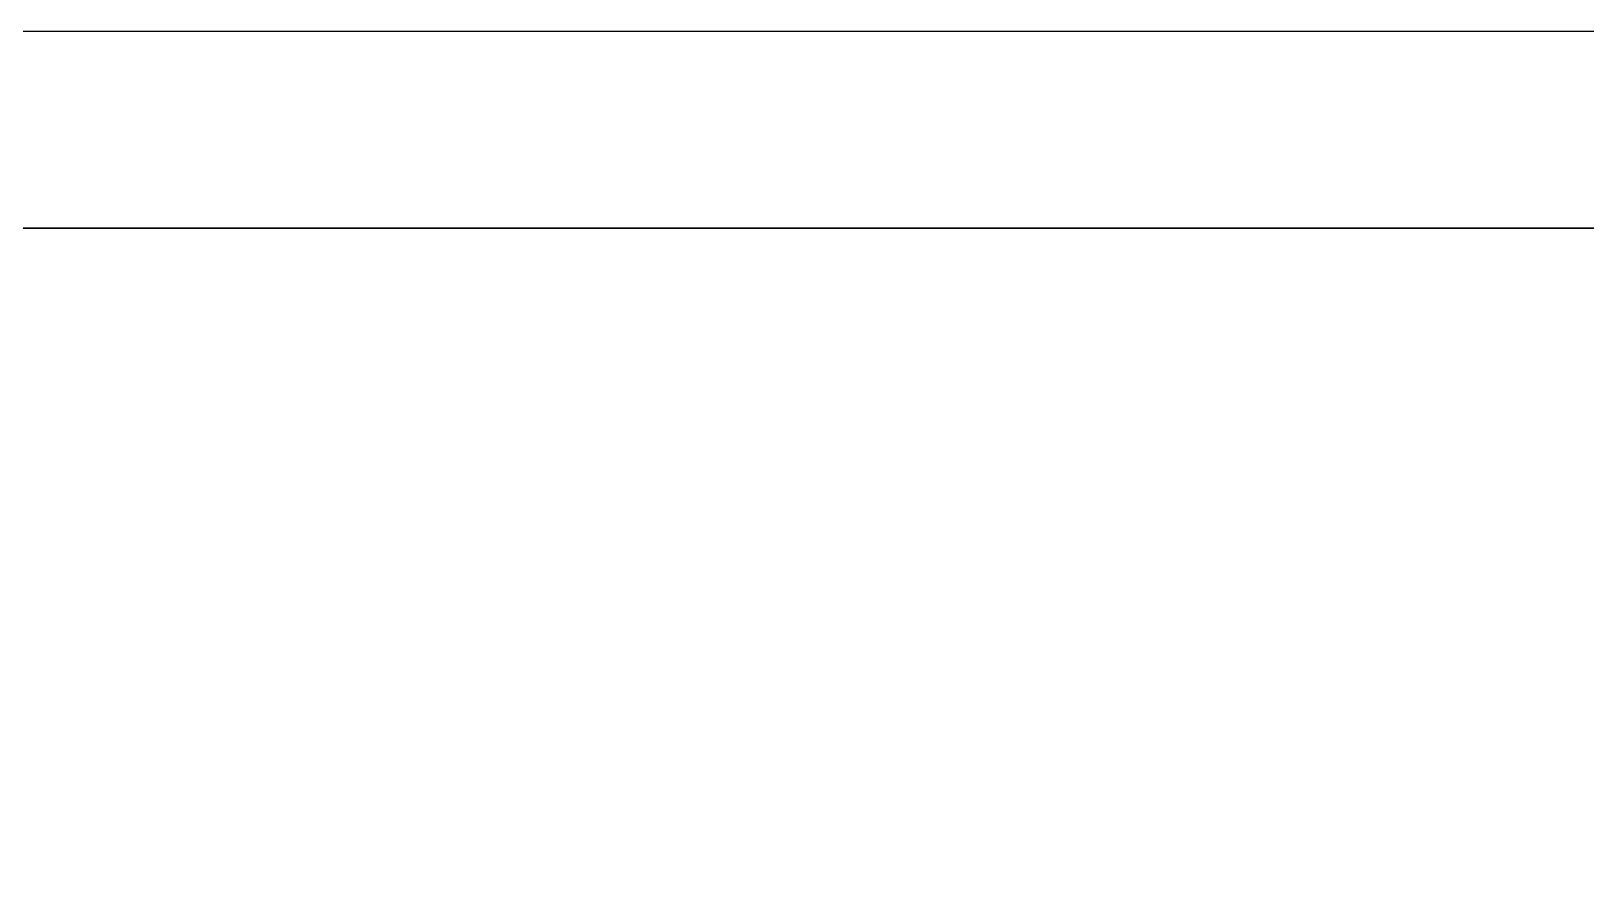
# Paper-space layout 'A0mask' of a CAD drawing. Extents: x 0 to 1153, y 0 to 810.
# Drawn here: x 1013.83 to 1061.17, y 100.36 to 126 of the extents above; entities that cross this region are included whole.
import ezdxf
from ezdxf.enums import TextEntityAlignment as Align

# ---------------------------------------------------------------- set-up
doc = ezdxf.new("R2010")
doc.units = 0
doc.layers.get('0').update_dxf_attribs({"linetype": 'CONTINUOUS'})
doc.layers.get('Defpoints').update_dxf_attribs({"linetype": 'CONTINUOUS'})
doc.layers.add('JPP_Mask', color=7, linetype='CONTINUOUS')
doc.styles.add('JPP', font='arial.ttf')

# ---------------------------------------------------------------- blocks, each defined once
blk = doc.blocks.new('A0mask')
at = {"color": 154, "true_color": 0x004a91}
blk.add_line((1148, 120), (978, 120), dxfattribs=at)
at = {"layer": 'Defpoints'}
blk.add_lwpolyline([(973, 0), (973, 120), (1153, 120)], dxfattribs=at)
at = {"color": 7, "style": 'JPP'}
for tag, p in [('Client', (1086, 115)), ('Project1', (1086, 90)), ('Project2', (1086, 82.5)), ('Project3', (1086, 75)), ('Title1', (1086, 57.5)), ('Title2', (1086, 50)), ('Title3', (1086, 42.5)), ('Status', (978, 7.5))]:
    blk.add_attdef(tag, text='', height=3.5, dxfattribs=at).set_placement(p, align=Align.MIDDLE_LEFT)
at = {"color": 2, "style": 'JPP'}
for tag, p in [('Scale', (1005.5, 25)), ('Checked', (1095.5, 25)), ('Drawn', (1050.5, 25)), ('Date', (1140.5, 25))]:
    blk.add_attdef(tag, text='', height=2, dxfattribs=at).set_placement(p, align=Align.MIDDLE_CENTER)
at = {"color": 6, "style": 'JPP'}
for tag, p in [('Ref', (1068, 7.5)), ('DrgNo.', (1110, 7.5))]:
    blk.add_attdef(tag, text='', height=4, dxfattribs=at).set_placement(p, align=Align.MIDDLE_LEFT)
blk.add_attdef('Rev', text='', height=4, dxfattribs=at).set_placement((1144.275, 7.5), align=Align.MIDDLE_CENTER)
blk = doc.blocks.new('A0A1revisionblock')
at = {"layer": 'Defpoints'}
for p, q in [((0, 6), (180, 6)), ((0, 0), (180, 0))]:
    blk.add_line(p, q, dxfattribs=at)
at = {"color": 2, "style": 'JPP', "flags": 8}
for tag, p in [('RevLetter', (7.525, 2)), ('RevNote_001', (12.739, 1.999)), ('RevBy', (127.525, 2)), ('RevChecked', (148.025, 2)), ('RevDate', (164.025, 2))]:
    blk.add_attdef(tag, p, '', height=2, dxfattribs=at)

psp = doc.layouts.new('A0mask')

# ---------------------------------------------------------------- block references
psp.add_blockref('A0A1revisionblock', (973, 120))
at = {"layer": 'JPP_Mask'}
psp.add_blockref('A0mask', (0, 0), dxfattribs=at)

doc.saveas('drawing.dxf')
